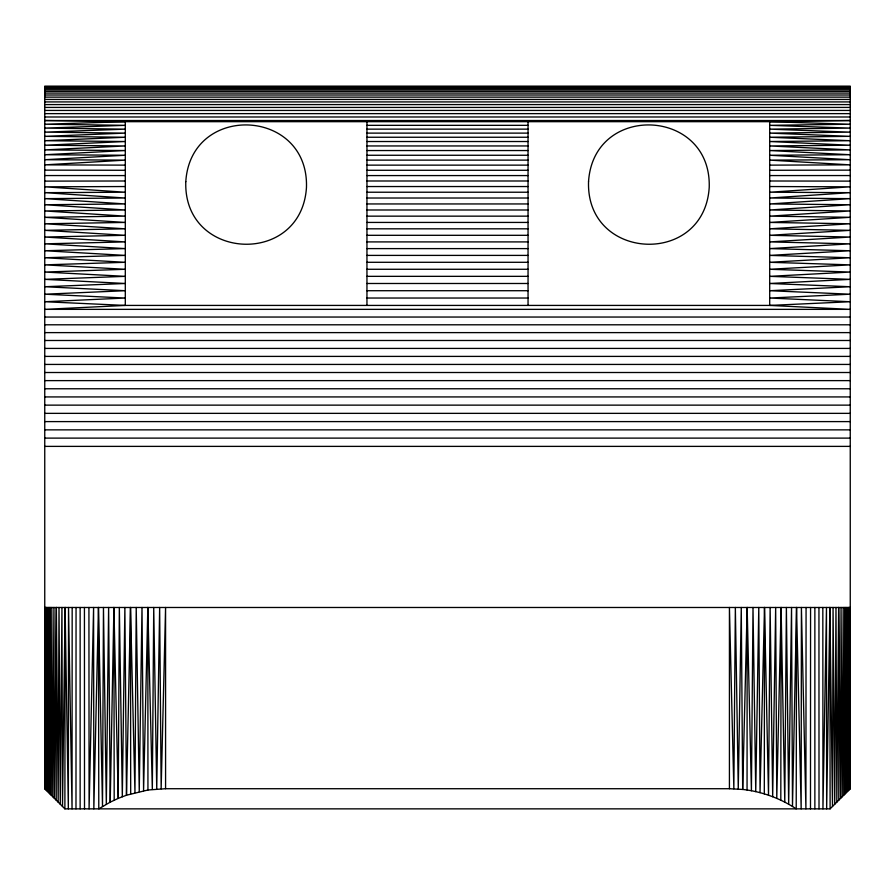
<?xml version="1.0" encoding="UTF-8"?>
<svg xmlns="http://www.w3.org/2000/svg" width="895" height="895" viewBox="0 0 895 895"><rect width="100%" height="100%" fill="white"/><g stroke="black" fill="none" stroke-linecap="round" stroke-linejoin="round"><path stroke-width="1.34" d="M46.048 790.005L46.059 607.481L46.764 790.732L47.077 607.481L47.648 791.616L48.375 607.481L48.699 792.657L49.952 607.481L51.25 795.219L51.809 607.481L52.76 796.718L53.946 607.481L54.416 798.374L56.351 607.481L58.175 802.144L59.014 607.481L60.267 804.236L61.945 607.481L62.516 806.473L65.111 607.481L68.344 808.856L68.523 607.481L72.047 808.856L72.171 607.481M49.896 793.854L49.952 607.481M56.217 800.186L56.351 607.481M64.887 808.856L44.75 788.719L44.75 86.144L850.25 86.144L850.25 788.719L830.112 808.856L64.887 808.856L65.111 607.481M75.986 808.856L76.053 607.481M747.056 790.005L747.157 607.481L742.671 789.446C761.723 791.549 780.239 798.25 796.214 808.856L796.55 607.481L801.159 808.856L801.405 607.481L805.914 808.856L806.071 607.481M764.308 793.854L764.498 607.481L760.045 792.657L758.781 607.481L755.749 791.616L752.997 607.481L751.42 790.732L747.157 607.481M810.49 808.856L810.568 607.481M780.809 800.186L781.089 607.481L776.77 798.374L775.663 607.481L772.676 796.718L770.125 607.481L768.514 795.219L764.498 607.481M46.059 607.481L45.477 789.446L45.332 607.481L44.828 788.797L44.75 607.481L850.25 607.481L850.172 788.797L850.105 607.481L849.523 789.446L848.941 607.481L848.236 790.732L847.923 607.481L847.352 791.616L846.625 607.481L846.301 792.657L845.048 607.481L843.75 795.219L843.191 607.481L842.24 796.718L841.054 607.481L840.584 798.374L838.649 607.481L836.825 802.144L835.986 607.481L834.733 804.236L833.055 607.481L832.484 806.473L829.889 607.481L826.656 808.856L826.477 607.481L822.952 808.856L822.829 607.481M98.45 607.481L102.511 806.473L103.462 607.481L106.326 804.236L108.619 607.481L110.219 802.144L118.23 798.374L113.911 607.481L110.219 802.144L98.786 808.856L98.45 607.481L93.841 808.856L93.595 607.481L89.086 808.856L88.929 607.481M165.575 788.719L165.575 607.481L161.156 788.797L159.646 607.481L156.737 789.043L153.727 607.481L152.329 789.446L147.843 607.481L143.58 790.732L142.003 607.481L139.251 791.616L136.219 607.481L134.955 792.657L130.502 607.481L126.486 795.219L118.23 798.374L119.337 607.481L122.324 796.718L124.875 607.481L126.486 795.219L147.944 790.005L165.575 788.719L729.425 788.719L742.671 789.446L741.273 607.481L738.263 789.043L735.354 607.481L733.844 788.797L729.425 607.481L729.425 788.719M796.55 607.481L792.489 806.473L791.538 607.481L788.674 804.236L786.381 607.481L784.781 802.144L781.089 607.481M769.7 165.139L850.25 164.859L769.7 160.127L850.25 159.724L769.7 155.26L850.25 154.734L769.7 150.539L850.25 149.901L769.7 145.952L850.25 145.225L769.7 141.522L850.25 140.705L769.7 137.248L850.25 136.342L769.7 133.12L850.25 132.147L769.7 129.148L850.25 128.108L769.7 125.334L850.25 124.226L769.7 121.675L125.3 121.675L44.75 120.523L850.25 120.523L769.7 121.675L769.7 305.419L850.25 309.357L44.75 309.357L125.3 305.419L769.7 305.419L850.25 301.738L769.7 298.035L850.25 294.198L769.7 290.718L850.25 286.736L769.7 283.491L850.25 279.352L769.7 276.342L850.25 272.058L769.7 269.272L850.25 264.864L769.7 262.291L850.25 257.749L769.7 255.399L850.25 250.745L769.7 248.609L850.25 243.832L769.7 241.907L850.25 237.041L769.7 235.307L850.25 230.339L769.7 228.818L850.25 223.761L769.7 222.43L850.25 217.295L769.7 216.154L850.25 210.951L769.7 209.989L850.25 204.731L769.7 203.948L850.25 198.634L769.7 198.019L850.25 192.66L769.7 192.224L850.25 186.82L769.7 186.54M125.3 186.54L44.75 186.82L125.3 192.224L44.75 192.66L125.3 198.019L44.75 198.634L125.3 203.948L44.75 204.731L125.3 209.989L44.75 210.951L125.3 216.154L44.75 217.295L125.3 222.43L44.75 223.761L125.3 228.818L44.75 230.339L125.3 235.307L44.75 237.041L125.3 241.907L44.75 243.832L125.3 248.609L44.75 250.745L125.3 255.399L44.75 257.749L125.3 262.291L44.75 264.864L125.3 269.272L44.75 272.058L125.3 276.342L44.75 279.352L125.3 283.491L44.75 286.736L125.3 290.718L44.75 294.198L125.3 298.035L44.75 301.738L125.3 305.419L125.3 121.675L44.75 124.226L125.3 125.334L44.75 128.108L125.3 129.148L44.75 132.147L125.3 133.12L44.75 136.342L125.3 137.248L44.75 140.705L125.3 141.522L44.75 145.225L125.3 145.952L44.75 149.901L125.3 150.539L44.75 154.734L125.3 155.26L44.75 159.724L125.3 160.127L44.75 164.859L125.3 165.139M769.7 170.285L850.25 170.139M44.75 181.126L125.3 180.991M44.75 87.162L850.25 87.162M44.75 88.359L850.25 88.359M44.75 89.746L850.25 89.746M44.75 91.312L850.25 91.312M44.75 93.069L850.25 93.069M44.75 95.004L850.25 95.004M44.75 97.13L850.25 97.13M44.75 99.434L850.25 99.434M44.75 101.918L850.25 101.918M44.75 104.581L850.25 104.581M44.75 107.422L850.25 107.422M44.75 110.432L850.25 110.432M44.75 113.631L850.25 113.631M44.75 116.988L850.25 116.988M366.95 125.334L528.05 125.334M366.95 129.148L528.05 129.148M366.95 133.12L528.05 133.12M366.95 137.248L528.05 137.248M366.95 141.522L528.05 141.522M366.95 145.952L528.05 145.952M366.95 150.539L528.05 150.539M366.95 155.26L528.05 155.26M366.95 160.127L528.05 160.127M366.95 165.139L528.05 165.139M366.95 170.285L528.05 170.285M44.75 175.554L125.3 175.577M366.95 175.577L528.05 175.577M769.7 175.577L850.25 175.554M366.95 180.991L528.05 180.991M366.95 186.54L528.05 186.54M366.95 192.224L528.05 192.224M366.95 198.019L528.05 198.019M366.95 203.948L528.05 203.948M366.95 209.989L528.05 209.989M366.95 216.154L528.05 216.154M366.95 222.43L528.05 222.43M366.95 228.818L528.05 228.818M366.95 235.307L528.05 235.307M366.95 241.907L528.05 241.907M366.95 248.609L528.05 248.609M366.95 255.399L528.05 255.399M366.95 262.291L528.05 262.291M366.95 269.272L528.05 269.272M366.95 276.342L528.05 276.342M366.95 283.491L528.05 283.491M366.95 290.718L528.05 290.718M366.95 298.035L528.05 298.035M44.75 317.043L850.25 317.043M44.75 324.795L850.25 324.795M44.75 332.616L850.25 332.616M44.75 340.492L850.25 340.492M44.75 348.423L850.25 348.423M44.75 356.4L850.25 356.4M44.75 364.433L850.25 364.433M44.75 372.51L850.25 372.51M44.75 380.621L850.25 380.621M44.75 388.766L850.25 388.766M44.75 396.933L850.25 396.933M44.75 405.133L850.25 405.133M44.75 413.356L850.25 413.356M44.75 421.601L850.25 421.601M44.75 429.857L850.25 429.857M44.75 438.114L850.25 438.114M44.75 446.381L850.25 446.381M44.75 170.139L125.3 170.285M769.7 180.991L850.25 181.126M845.048 607.481L845.104 793.854M838.649 607.481L838.783 800.186M829.889 607.481L830.112 808.856M818.947 607.481L819.014 808.856M147.843 607.481L147.944 790.005M130.502 607.481L130.692 793.854M113.911 607.481L114.191 800.186M84.432 607.481L84.51 808.856M848.941 607.481L848.952 790.005M814.864 607.481L814.864 808.856M528.05 121.675L528.05 305.419M366.95 121.675L366.95 305.419M80.136 607.481L80.136 808.856M185.791 181.629C183.117 261.116 301.324 266.923 306.459 187.558C309.133 108.06 190.926 102.254 185.791 181.629M588.541 181.629C585.867 261.116 704.074 266.923 709.209 187.558C711.883 108.06 593.676 102.254 588.541 181.629"/></g></svg>
